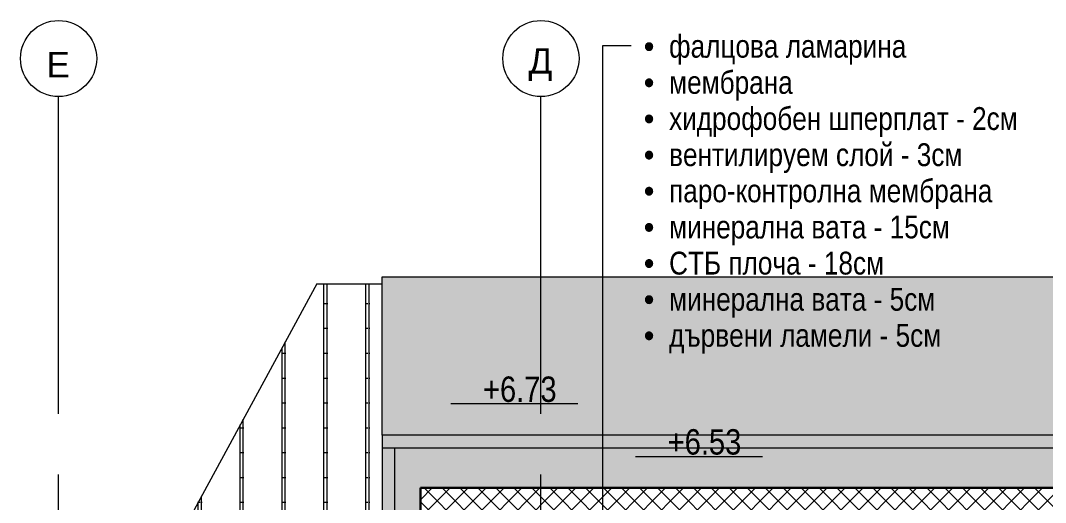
# Model space of a CAD drawing. Header units: centimetres. Extents: x 0 to 25250, y 0 to 2250.
# Drawn here: x 15454.4 to 15858.1, y 941.5 to 1131.4 of the extents above; entities that cross this region are included whole.
import ezdxf

# ---------------------------------------------------------------- set-up
doc = ezdxf.new("R2010")
doc.units = ezdxf.units.CM
doc.linetypes.add('22-View-2$0$Dash dot', pattern=[79.375, 31.75, -23.8125, 0, -23.8125])
for name, color, linetype, lineweight in [('A-ANNO-NOTE', 7, 'Continuous', 9), ('A-ROOF', 7, 'Continuous', 9), ('A-ROOF-FNSH', 7, 'Continuous', 9), ('A-ROOF-PATT', 7, 'Continuous', 9), ('A-WALL-FNSH', 7, 'Continuous', 9), ('A-WALL-PATT', 7, 'Continuous', 9), ('G-ANNO-DIMS', 7, 'Continuous', 9), ('G-ANNO-TEXT', 7, 'Continuous', 9), ('S-GRID', 7, 'Continuous', 9), ('S-GRID-IDEN', 7, 'Continuous', 9)]:
    doc.layers.add(name, color=color, linetype=linetype, lineweight=lineweight)
doc.styles.add('22-View-2$0$Arial', font='arial.ttf', dxfattribs={"height": 10})
doc.styles.add('22-View-2$0$Arial Narrow_1', font='ARIALN.TTF', dxfattribs={"height": 10})
doc.styles.add('22-View-2$0$Arial Narrow_2', font='ARIALN.TTF', dxfattribs={"height": 9})

# ---------------------------------------------------------------- blocks, each defined once
blk = doc.blocks.new('Grid - TEC_GRID_CIRCLE-145857-A-A')
at = {"layer": 'S-GRID-IDEN'}
blk.add_circle((234.09, 821.81), 15, dxfattribs=at)
blk = doc.blocks.new('Spot Elevations - ELEVATION_PROJECT-150941-A-A')
at = {"layer": 'A-ANNO-NOTE'}
blk.add_hatch(color=256, dxfattribs=at).paths.add_polyline_path([(198.6, 685.85), (212.91, 685.85), (205.75, 673.46)])
blk.add_line((198.6, 685.85), (248.6, 685.85), dxfattribs=at)

msp = doc.modelspace()

# ---------------------------------------------------------------- hatches: boundary and pattern name
at = {"layer": 'A-ROOF-PATT', "true_color": 0x8b8b8b}
h = msp.add_hatch(dxfattribs=at)
h.set_pattern_fill('FP2_16', color=252, style=0, pattern_type=2)
h.set_pattern_definition([(0, (15441.791, 832.8764), (16.51, 8.207), [0.8382, -15.672]), (90, (15425.281, 832.876), (-16.51, 8.207), [8.207, 0]), (90, (15426.551, 832.876), (-16.51, 8.207), [8.207, 0])])
h.paths.add_polyline_path([(16015.61, 968.03), (16681.87, 968.03), (16681.87, 1030.34), (15596.87, 1030.34), (15596.87, 968.03), (15990.85, 968.03)])
h = msp.add_hatch(dxfattribs=at)
h.set_pattern_fill('FP2_27', color=252, style=0, pattern_type=2)
h.set_pattern_definition([(0, (15441.791, 598.707), (16.51, 9.795), [0.8382, -15.672]), (90, (15425.281, 598.707), (-16.51, 9.795), [9.795, 0]), (90, (15426.551, 598.707), (-16.51, 9.795), [9.795, 0])])
h.paths.add_polyline_path([(15485.25, 869.48), (15596.87, 869.48), (15596.87, 1027.65), (15571.04, 1027.65), (15486.08, 871.01)])
h.paths.add_polyline_path([(15823.72, 869.48), (15841.87, 869.48), (15841.87, 918.22), (15836.87, 918.22), (15836.87, 923.41), (15831.87, 923.41), (15831.87, 918.22), (15826.87, 918.22), (15826.87, 923.41), (15821.87, 923.41), (15821.87, 918.22), (15816.87, 918.22), (15816.87, 923.41), (15811.87, 923.41), (15811.87, 918.22), (15806.87, 918.22), (15806.87, 923.41), (15801.87, 923.41), (15801.87, 918.22), (15796.87, 918.22), (15796.87, 923.41), (15791.87, 923.41), (15791.87, 918.22), (15786.87, 918.22), (15786.87, 923.41), (15781.87, 923.41), (15781.87, 918.22), (15776.87, 918.22), (15776.87, 923.41), (15771.87, 923.41), (15771.87, 918.22), (15766.87, 918.22), (15766.87, 923.41), (15761.87, 923.41), (15761.87, 918.22), (15756.87, 918.22), (15756.87, 923.41), (15751.87, 923.41), (15751.87, 918.22), (15746.87, 918.22), (15746.87, 923.41), (15741.87, 923.41), (15741.87, 918.22), (15736.87, 918.22), (15736.87, 923.41), (15731.87, 923.41), (15731.87, 918.22), (15726.87, 918.22), (15726.87, 923.41), (15721.87, 923.41), (15721.87, 918.22), (15716.87, 918.22), (15716.87, 923.41), (15711.87, 923.41), (15711.87, 918.22), (15706.87, 918.22), (15706.87, 923.41), (15701.87, 923.41), (15701.87, 918.22), (15696.87, 918.22), (15696.87, 923.41), (15691.87, 923.41), (15691.87, 918.22), (15686.87, 918.22), (15686.87, 869.48), (15817.53, 869.48)])
at = {"layer": 'A-ROOF-PATT', "true_color": 0xc0c0c0}
msp.add_hatch(color=9, dxfattribs=at).paths.add_polyline_path([(16681.87, 962.84), (16681.87, 968.03), (15596.87, 968.03), (15596.87, 962.84), (16634.63, 962.84)])
at = {"layer": 'A-ROOF-PATT', "true_color": 0xffff80}
for points in [[(15611.87, 947.27), (16676.87, 947.27), (16676.87, 962.84), (15601.87, 962.84), (15601.87, 947.27)], [(15601.87, 928.59), (15611.87, 928.59), (15611.87, 947.27), (15601.87, 947.27), (15601.87, 938.38)]]:
    msp.add_hatch(color=51, dxfattribs=at).paths.add_polyline_path(points)
at = {"layer": 'A-ROOF-PATT'}
h = msp.add_hatch(dxfattribs=at)
h.set_pattern_fill('FP2_26', color=256, style=0, pattern_type=2)
h.set_pattern_definition([(45, (16095.777, 627.4644), (-3.535534, 3.535534), []), (135, (16095.777, 627.4644), (-3.535534, -3.535534), [])])
h.paths.add_polyline_path([(16040.37, 928.59), (16666.87, 928.59), (16666.87, 947.27), (15611.87, 947.27), (15611.87, 928.59), (16015.61, 928.59)])
at = {"layer": 'A-WALL-PATT', "true_color": 0xc0c0c0}
msp.add_hatch(color=9, dxfattribs=at).paths.add_polyline_path([(15601.87, 923.41), (15601.87, 962.84), (15596.87, 962.84), (15596.87, 923.41)])

# ---------------------------------------------------------------- linework, layer by layer
at = {"layer": 'A-ROOF'}
for p, q in [((15596.87, 1030.34), (16681.87, 1030.34)), ((15596.87, 968.03), (15596.87, 1030.34)), ((15571.04, 1027.65), (15485.25, 869.48)), ((15571.04, 1027.65), (15596.87, 1027.65)), ((16676.87, 962.84), (15601.87, 962.84))]:
    msp.add_line(p, q, dxfattribs=at)
at = {"layer": 'A-ROOF', "lineweight": 30}
for p, q in [((16666.87, 947.27), (15611.87, 947.27)), ((15611.87, 947.27), (15611.87, 928.59))]:
    msp.add_line(p, q, dxfattribs=at)
at = {"layer": 'A-ROOF-FNSH'}
for p, q in [((15596.87, 968.03), (15596.87, 962.84)), ((16681.87, 968.03), (15596.87, 968.03))]:
    msp.add_line(p, q, dxfattribs=at)
at = {"layer": 'A-WALL-FNSH'}
for p, q in [((15596.87, 962.84), (15596.87, 923.41)), ((15601.87, 962.84), (15596.87, 962.84)), ((15601.87, 923.41), (15601.87, 962.84))]:
    msp.add_line(p, q, dxfattribs=at)
at = {"layer": 'G-ANNO-TEXT'}
for p, q in [((15683.69, 1121.58), (15694.85, 1121.58)), ((15683.69, 926.32), (15683.69, 1121.58))]:
    msp.add_line(p, q, dxfattribs=at)
at = {"layer": 'S-GRID', "color": 1, "lineweight": 18, "true_color": 0xff0000}
for p, q in [((15469.37, 976.37), (15469.37, 1101.37)), ((15659.37, 976.37), (15659.37, 1101.37))]:
    msp.add_line(p, q, dxfattribs=at)
at = {"layer": 'S-GRID', "color": 1, "linetype": '22-View-2$0$Dash dot', "lineweight": 18, "true_color": 0xff0000}
for p, q in [((15469.37, 205.54), (15469.37, 976.37)), ((15659.37, 205.54), (15659.37, 976.37))]:
    msp.add_line(p, q, dxfattribs=at)

# ---------------------------------------------------------------- block references
at = {"layer": 'A-ANNO-NOTE'}
msp.add_blockref('Spot Elevations - ELEVATION_PROJECT-150941-A-A', (15425.28, 294.57), dxfattribs=at)
at = {"layer": 'G-ANNO-DIMS'}
msp.add_blockref('Spot Elevations - ELEVATION_PROJECT-150941-A-A', (15498.03, 273.81), dxfattribs=at)
at = {"layer": 'S-GRID-IDEN'}
for p in [(15235.28, 294.57), (15425.28, 294.57)]:
    msp.add_blockref('Grid - TEC_GRID_CIRCLE-145857-A-A', p, dxfattribs=at)

# ---------------------------------------------------------------- texts
at = {"layer": 'G-ANNO-DIMS', "char_height": 10, "width": 34.7536, "attachment_point": 1, "line_spacing_factor": 0.974696, "style": '22-View-2$0$Arial Narrow_1'}
for s, insert in [('+6.73', (15636.55, 991.11)), ('+6.53', (15709.3, 970.36))]:
    msp.add_mtext(s, dxfattribs=dict(at, insert=insert))
at = {"layer": 'G-ANNO-TEXT', "insert": (15699.85, 1125.73), "char_height": 9, "width": 216.6, "attachment_point": 1, "line_spacing_factor": 0.949189, "style": '22-View-2$0$Arial Narrow_2'}
msp.add_mtext('\\pi-5.00004,l5.00004,t9.99999,15.00003,19.99998,25.00002,29.99997,35.00001,39.99996,45,50.00004,54.99999,60.00003,64.99998,70.00002,74.99997,80.00001,84.99996,90,95.00004,99.99999,105.00003,109.99998,115.00002,119.99997,125.00001,129.99996,135,140.00004,144.99999,150.00003,154.99998,160.00002;{\\fSymbol|b0|i0|c2|p18;·^I\\fArial Narrow|b0|i0|c204|p34;фалцова ламарина\\P\\fSymbol|b0|i0|c2|p18;·^I\\fArial Narrow|b0|i0|c204|p34;мембрана \\P\\fSymbol|b0|i0|c2|p18;·^I\\fArial Narrow|b0|i0|c204|p34;хидрофобен шперплат }- 2{\\fArial Narrow|b0|i0|c204|p34;см\\P\\fSymbol|b0|i0|c2|p18;·^I\\fArial Narrow|b0|i0|c204|p34;вентилируем слой }- 3{\\fArial Narrow|b0|i0|c204|p34;см\\P\\fSymbol|b0|i0|c2|p18;·^I\\fArial Narrow|b0|i0|c204|p34;паро}-{\\fArial Narrow|b0|i0|c204|p34;контролна мембрана\\P\\fSymbol|b0|i0|c2|p18;·^I\\fArial Narrow|b0|i0|c204|p34;минерална вата }- 15{\\fArial Narrow|b0|i0|c204|p34;см\\P\\fSymbol|b0|i0|c2|p18;·^I\\fArial Narrow|b0|i0|c204|p34;СТБ плоча }- 18{\\fArial Narrow|b0|i0|c204|p34;см\\P\\fSymbol|b0|i0|c2|p18;·^I\\fArial Narrow|b0|i0|c204|p34;минерална вата }- 5{\\fArial Narrow|b0|i0|c204|p34;см\\P\\fSymbol|b0|i0|c2|p18;·^I\\fArial Narrow|b0|i0|c204|p34;дървени ламели }- 5{\\fArial Narrow|b0|i0|c204|p34;см}', dxfattribs=at)
at = {"layer": 'S-GRID-IDEN', "char_height": 10, "width": 9.9, "attachment_point": 5, "line_spacing_factor": 0.936439, "style": '22-View-2$0$Arial'}
for s, insert in [('\\pt50,100,150,200,250,300,350,400,450,500,550,600,650,700,750,800,850,900,950,1000,1050,1100,1150,1200,1250,1300,1350,1400,1450,1500,1550,1600;{\\fArial|b0|i0|c204|p34;Е}', (15469.19, 1113.99)), ('\\pt50,100,150,200,250,300,350,400,450,500,550,600,650,700,750,800,850,900,950,1000,1050,1100,1150,1200,1250,1300,1350,1400,1450,1500,1550,1600;{\\fArial|b0|i0|c204|p34;Д}', (15659.19, 1113.99))]:
    msp.add_mtext(s, dxfattribs=dict(at, insert=insert))

doc.saveas('drawing.dxf')
